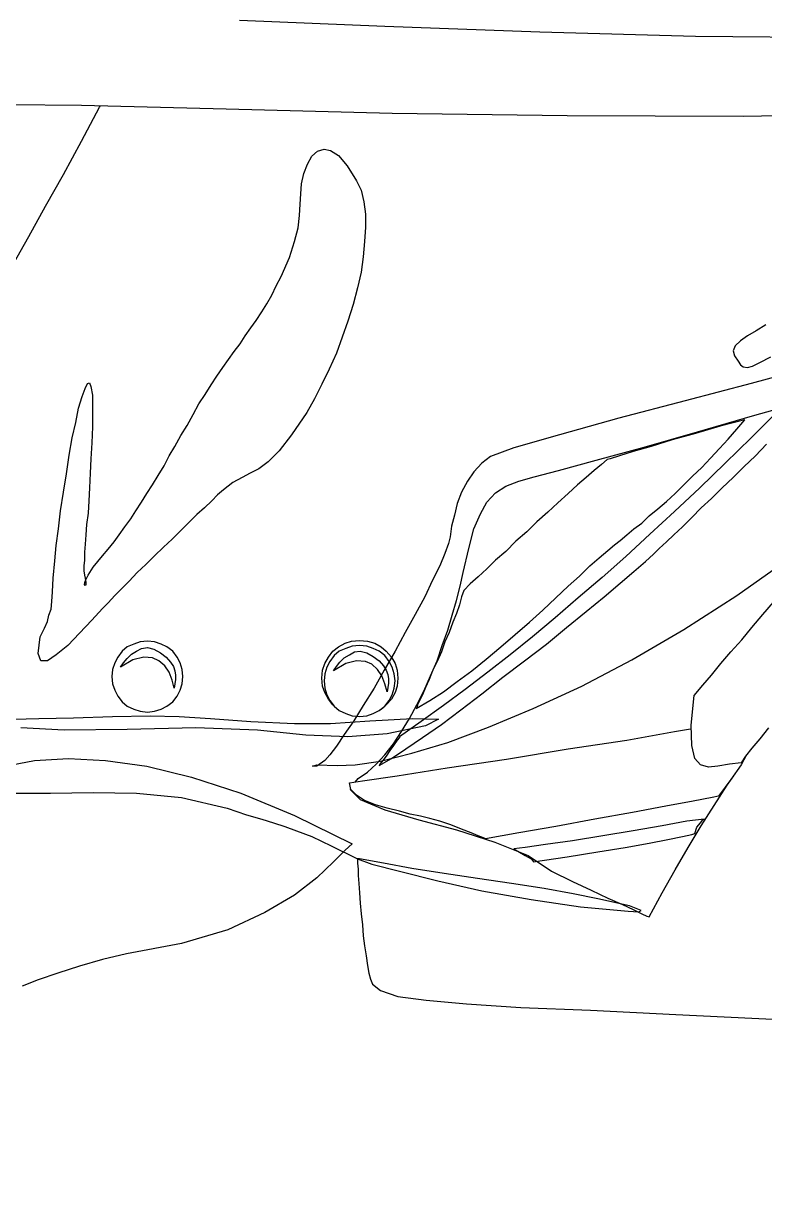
# Model space of a CAD drawing. Header units: inches. Extents: x 6322 to 85903, y -36042 to 7673.
# Drawn here: x 70128.77 to 70140.26, y -2198.83 to -2180.83 of the extents above; entities that cross this region are included whole.
import ezdxf

# ---------------------------------------------------------------- set-up
doc = ezdxf.new("R2010")
doc.units = ezdxf.units.IN
doc.header["$LTSCALE"] = 10
doc.linetypes.add('Amconstr', pattern=[9999, 9999, 0])
for name, color, linetype in [('1_MAN', 7, 'Continuous'), ('CKS_PROPERTY LINE', 5, 'Continuous'), ('MS GATE', 1, 'Continuous')]:
    doc.layers.add(name, color=color, linetype=linetype)

# ---------------------------------------------------------------- blocks, each defined once
blk = doc.blocks.new('Frau1')
at = {"layer": '1_MAN', "linetype": 'Continuous'}
for points in [[(1059.675, 135.281), (1059.675, 136.292), (1059.655, 137.417), (1059.675, 138.562), (1059.789, 139.745), (1060.075, 140.947), (1060.247, 141.462), (1060.361, 141.862), (1060.456, 142.168), (1060.552, 142.473), (1060.667, 142.778), (1060.819, 143.179), (1061.067, 143.694), (1061.411, 144.381), (1061.449, 144.381), (1061.525, 144.381), (1061.678, 144.4), (1061.849, 144.4), (1062.059, 144.419), (1062.307, 144.438), (1062.574, 144.457), (1062.86, 144.477), (1063.147, 144.514), (1063.433, 144.534), (1063.7, 144.572), (1063.967, 144.609), (1064.215, 144.648), (1064.425, 144.686), (1064.578, 144.724), (1064.711, 144.781), (1064.882, 144.992), (1065.036, 145.449), (1065.131, 146.193), (1065.226, 147.261), (1065.322, 148.692), (1065.398, 150.524), (1065.512, 152.775), (1065.646, 155.504)], [(1039.3, 141.271), (1039.452, 145.106), (1039.605, 149.189), (1039.72, 153.29), (1039.757, 157.22), (1039.643, 160.731), (1039.395, 163.631), (1038.918, 165.71)], [(1039.185, 169.603), (1039.433, 169.526), (1039.7, 169.374), (1039.967, 169.106), (1040.235, 168.782), (1040.501, 168.343), (1040.75, 167.828), (1041.245, 165.825), (1041.57, 162.772), (1041.761, 158.919), (1041.837, 154.55), (1041.818, 149.913), (1041.761, 145.296), (1041.646, 140.927), (1041.551, 137.112), (1041.512, 133.259)], [(1047.331, 155.141), (1047.484, 154.893), (1047.617, 154.664), (1047.75, 154.473), (1047.884, 154.34), (1048.018, 154.282), (1048.151, 154.321), (1048.285, 154.416), (1048.38, 154.473), (1048.437, 154.55), (1048.456, 154.664), (1048.418, 154.797), (1048.323, 154.988), (1048.17, 155.275)], [(1048.476, 156.248), (1048.876, 154.76), (1049.334, 153.023), (1049.792, 151.268), (1050.231, 149.704), (1050.574, 148.502), (1050.803, 147.891), (1050.975, 147.662), (1051.203, 147.453), (1051.452, 147.281), (1051.738, 147.128), (1052.043, 147.014), (1052.348, 146.937), (1052.634, 146.861), (1052.92, 146.823), (1053.092, 146.785), (1053.36, 146.689), (1053.684, 146.556), (1054.065, 146.365), (1054.504, 146.155), (1054.962, 145.907), (1055.439, 145.64), (1055.935, 145.373), (1056.431, 145.087), (1056.908, 144.82), (1057.366, 144.534), (1057.767, 144.285), (1058.129, 144.037), (1058.434, 143.828), (1058.663, 143.656), (1058.816, 143.522), (1058.968, 143.313), (1058.968, 143.198), (1058.931, 143.313), (1058.949, 143.847), (1058.931, 144.323), (1058.835, 144.992), (1058.625, 145.812), (1058.339, 146.766), (1057.938, 147.834), (1057.443, 149.017), (1056.851, 150.295), (1056.164, 151.612), (1055.363, 152.985), (1054.466, 154.378), (1053.474, 155.79)], [(1059.388, 144.323), (1059.293, 144.4), (1059.121, 144.648), (1058.911, 144.877), (1058.663, 145.106), (1058.377, 145.335), (1058.053, 145.545), (1057.709, 145.754), (1057.346, 145.945), (1056.985, 146.136), (1056.584, 146.308), (1056.183, 146.48), (1055.782, 146.613), (1055.382, 146.766), (1054.981, 146.88), (1054.599, 146.995), (1054.218, 147.09), (1053.855, 147.166), (1053.226, 147.319), (1052.711, 147.453), (1052.31, 147.624), (1052.005, 147.796), (1051.757, 148.025), (1051.585, 148.292), (1051.452, 148.635), (1051.337, 149.036), (1051.166, 149.685), (1050.898, 150.677), (1050.555, 151.936), (1050.154, 153.347), (1049.715, 154.855), (1049.295, 156.343)], [(1057.958, 155.217), (1058.244, 154.988), (1058.491, 154.779), (1058.702, 154.607), (1058.873, 154.492), (1058.911, 154.187), (1058.968, 153.882), (1058.988, 153.634), (1058.931, 153.424), (1058.759, 153.272), (1058.415, 153.195), (1057.881, 153.176), (1057.099, 153.252), (1056.831, 153.481), (1056.565, 153.71), (1056.259, 153.958), (1055.954, 154.225), (1055.63, 154.511), (1055.306, 154.779), (1054.962, 155.065), (1054.637, 155.351)], [(1049.601, 155.466), (1050.307, 154.76), (1050.975, 154.073), (1051.623, 153.405), (1052.253, 152.737), (1052.845, 152.088), (1053.435, 151.459), (1053.989, 150.829), (1054.523, 150.2), (1055.057, 149.589), (1055.553, 148.998), (1056.03, 148.406), (1056.488, 147.815), (1056.946, 147.224), (1057.366, 146.651), (1057.786, 146.06), (1058.187, 145.487), (1058.205, 145.487), (1058.282, 145.43), (1058.415, 145.335), (1058.548, 145.239), (1058.702, 145.144), (1058.816, 145.049), (1058.911, 144.972), (1058.949, 144.953), (1058.759, 145.278), (1058.51, 145.659), (1058.205, 146.098), (1057.862, 146.594), (1057.48, 147.109), (1057.06, 147.662), (1056.622, 148.216), (1056.183, 148.788), (1055.744, 149.361), (1055.306, 149.894), (1054.886, 150.41), (1054.504, 150.886), (1054.142, 151.306), (1053.836, 151.669), (1053.569, 151.974), (1053.378, 152.184), (1053.226, 152.337), (1053.054, 152.528), (1052.863, 152.718), (1052.654, 152.947), (1052.405, 153.195), (1052.158, 153.443), (1051.91, 153.71), (1051.623, 153.996), (1051.356, 154.282), (1051.07, 154.568), (1050.784, 154.874), (1050.479, 155.16)], [(1049.83, 154.588), (1050.002, 153.939), (1050.193, 153.29), (1050.364, 152.68), (1050.536, 152.127), (1050.669, 151.65), (1050.784, 151.287), (1050.86, 151.039), (1050.879, 150.963), (1051.013, 150.81), (1051.166, 150.62), (1051.356, 150.41), (1051.547, 150.181), (1051.776, 149.933), (1052.024, 149.665), (1052.272, 149.398), (1052.52, 149.112), (1052.787, 148.845), (1053.035, 148.559), (1053.303, 148.292), (1053.531, 148.025), (1053.76, 147.796), (1053.97, 147.567), (1054.161, 147.357), (1054.333, 147.186), (1054.504, 147.128), (1054.714, 147.071), (1054.943, 146.995), (1055.172, 146.899), (1055.439, 146.804), (1055.687, 146.689), (1055.954, 146.594), (1056.202, 146.48), (1056.45, 146.365), (1056.679, 146.27), (1056.889, 146.174), (1057.08, 146.098), (1057.232, 146.022), (1057.346, 145.965), (1057.423, 145.945), (1057.443, 145.926), (1057.232, 146.289), (1057.003, 146.651), (1056.736, 147.014), (1056.45, 147.395), (1056.145, 147.777), (1055.821, 148.159), (1055.496, 148.54), (1055.172, 148.921), (1054.848, 149.265), (1054.523, 149.608), (1054.218, 149.933), (1053.951, 150.238), (1053.684, 150.505), (1053.474, 150.753), (1053.283, 150.982), (1053.131, 151.154), (1053.016, 151.306), (1052.863, 151.478), (1052.711, 151.669), (1052.558, 151.879), (1052.367, 152.07), (1052.176, 152.299), (1051.986, 152.528), (1051.776, 152.757), (1051.547, 152.985), (1051.318, 153.214), (1051.089, 153.462), (1050.841, 153.691), (1050.593, 153.92), (1050.345, 154.149), (1050.078, 154.378), (1049.83, 154.588)], [(1058.682, 154.626), (1058.931, 154.492), (1059.312, 154.225), (1059.751, 153.901), (1059.789, 153.729), (1059.884, 153.233), (1060.018, 152.508), (1060.19, 151.63), (1060.361, 150.639), (1060.552, 149.608), (1060.724, 148.635), (1060.876, 147.758), (1060.857, 147.701), (1060.8, 147.567), (1060.724, 147.376), (1060.628, 147.128), (1060.514, 146.842), (1060.418, 146.556), (1060.342, 146.289), (1060.285, 146.041), (1060.227, 145.773), (1060.151, 145.487), (1060.075, 145.163), (1059.98, 144.858), (1059.865, 144.572), (1059.732, 144.362), (1059.579, 144.209), (1059.407, 144.171), (1059.35, 144.514), (1059.217, 145.43), (1059.006, 146.746), (1058.777, 148.311), (1058.51, 149.933), (1058.282, 151.478), (1058.053, 152.737), (1057.976, 153.157), (1057.976, 153.176)], [(1059.56, 144.209), (1059.579, 144.19), (1059.846, 144.457), (1060.113, 145.106), (1060.38, 146.002), (1060.647, 146.995), (1060.971, 148.005), (1061.315, 148.883), (1061.735, 149.494), (1062.002, 150.047), (1062.231, 150.543), (1062.441, 150.982), (1062.613, 151.364), (1062.746, 151.65), (1062.86, 151.879), (1062.918, 152.013), (1062.937, 152.07), (1062.307, 152.413), (1061.697, 152.757), (1061.105, 153.1), (1060.533, 153.443), (1059.998, 153.787), (1059.464, 154.13), (1059.217, 154.302), (1059.217, 154.282)], [(1060.361, 153.519), (1060.418, 153.061), (1060.533, 152.413), (1060.667, 151.65), (1060.8, 150.849), (1060.934, 150.047), (1061.029, 149.341), (1061.105, 148.807), (1061.143, 148.502), (1061.315, 148.807), (1061.411, 148.96), (1061.468, 149.017), (1061.486, 149.017), (1061.354, 149.913), (1061.22, 150.715), (1061.105, 151.44), (1060.991, 152.07), (1060.896, 152.565), (1060.819, 152.947), (1060.762, 153.195), (1060.742, 153.272), (1060.571, 153.329), (1060.456, 153.424), (1060.38, 153.481), (1060.361, 153.519)], [(1061.411, 144.438), (1061.411, 144.381), (1061.544, 144.763), (1061.735, 145.487), (1061.983, 146.499), (1062.25, 147.662), (1062.479, 148.96), (1062.67, 150.257), (1062.784, 151.516), (1062.803, 151.802), (1062.765, 151.859), (1062.65, 151.555), (1062.46, 150.715), (1062.326, 150.066), (1062.193, 149.303), (1062.059, 148.445), (1061.926, 147.548), (1061.792, 146.67), (1061.658, 145.812), (1061.525, 145.067), (1061.411, 144.438)], [(1057.9, 146.174), (1058.11, 145.163), (1058.187, 144.133), (1058.148, 143.026), (1058.015, 141.748), (1057.958, 140.126), (1057.995, 138.314), (1058.015, 136.654), (1057.958, 135.51)], [(1057.729, 135.319), (1057.709, 135.986), (1057.69, 136.902), (1057.652, 137.932), (1057.633, 138.924), (1057.652, 139.688), (1057.709, 140.508), (1057.786, 141.576), (1057.843, 142.721), (1057.843, 143.675), (1057.767, 144.706), (1057.709, 145.831), (1057.729, 146.517), (1057.9, 146.174)], [(1057.366, 143.751), (1057.346, 143.732), (1057.194, 143.618), (1057.023, 143.522), (1056.851, 143.465), (1056.641, 143.446), (1056.431, 143.465), (1056.259, 143.522), (1056.087, 143.618), (1055.935, 143.732), (1055.821, 143.885), (1055.725, 144.057), (1055.668, 144.228), (1055.649, 144.438), (1055.668, 144.648), (1055.725, 144.838), (1055.821, 145.01), (1055.935, 145.144), (1056.087, 145.278), (1056.259, 145.373), (1056.431, 145.43), (1056.641, 145.449), (1056.851, 145.43), (1057.023, 145.373), (1057.194, 145.278), (1057.346, 145.144), (1057.366, 145.125), (1057.366, 145.125)], [(1056.717, 143.503), (1056.908, 143.522), (1057.08, 143.579), (1057.232, 143.656), (1057.385, 143.77), (1057.5, 143.904), (1057.575, 144.076), (1057.633, 144.248), (1057.652, 144.438), (1057.633, 144.629), (1057.575, 144.801), (1057.5, 144.953), (1057.385, 145.106), (1057.232, 145.221), (1057.08, 145.296), (1056.908, 145.354), (1056.717, 145.373), (1056.527, 145.354), (1056.355, 145.296), (1056.202, 145.221), (1056.05, 145.106), (1055.935, 144.953), (1055.859, 144.801), (1055.801, 144.629), (1055.782, 144.438), (1055.801, 144.248), (1055.859, 144.076), (1055.935, 143.904), (1056.05, 143.77), (1056.202, 143.656), (1056.355, 143.579), (1056.527, 143.522), (1056.717, 143.503)], [(1056.45, 143.751), (1056.336, 143.828), (1056.221, 143.923), (1056.107, 144.037), (1056.03, 144.171), (1055.954, 144.305), (1055.935, 144.457), (1055.973, 144.629), (1056.069, 144.801), (1056.183, 144.953), (1056.316, 145.067), (1056.431, 145.144), (1056.545, 145.182), (1056.66, 145.201), (1056.774, 145.201), (1056.889, 145.182), (1057.003, 145.163), (1056.794, 145.106), (1056.584, 145.029), (1056.412, 144.915), (1056.279, 144.763), (1056.202, 144.591), (1056.183, 144.362), (1056.259, 144.076), (1056.45, 143.751)], [(1057.48, 144.972), (1057.461, 145.01), (1057.423, 145.049), (1057.423, 145.049)], [(1055.553, 136.025), (1055.324, 136.139), (1055.153, 136.215), (1054.981, 136.254), (1054.828, 136.311), (1054.619, 136.33), (1054.371, 136.349), (1054.008, 136.368), (1053.55, 136.406), (1053.149, 136.444), (1052.711, 136.501), (1052.234, 136.558), (1051.738, 136.635), (1051.261, 136.712), (1050.765, 136.787), (1050.307, 136.864), (1049.907, 136.959), (1049.524, 137.036), (1049.22, 137.131), (1049.009, 137.207), (1048.876, 137.265), (1048.857, 137.322), (1048.952, 137.36), (1049.181, 137.398), (1049.563, 137.398), (1050.021, 137.398), (1050.44, 137.379), (1050.86, 137.36), (1051.242, 137.341), (1051.623, 137.322), (1051.967, 137.303), (1052.291, 137.284), (1052.596, 137.245), (1052.863, 137.227), (1053.111, 137.207), (1053.321, 137.188), (1053.531, 137.188), (1053.684, 137.17), (1053.818, 137.17), (1053.932, 137.188), (1054.008, 137.207), (1054.122, 137.227), (1054.179, 137.227), (1054.199, 137.207), (1054.179, 137.188), (1054.084, 137.207), (1053.932, 137.284), (1053.722, 137.417), (1053.417, 137.665), (1053.245, 137.818), (1053.054, 137.971), (1052.863, 138.104), (1052.654, 138.257), (1052.444, 138.409), (1052.234, 138.543), (1052.005, 138.695), (1051.776, 138.829), (1051.547, 138.982), (1051.299, 139.134), (1051.051, 139.287), (1050.784, 139.421), (1050.536, 139.573), (1050.25, 139.725), (1049.982, 139.897), (1049.696, 140.05), (1049.41, 140.203), (1049.163, 140.374), (1048.914, 140.527), (1048.685, 140.68), (1048.456, 140.832), (1048.247, 140.985), (1048.036, 141.138), (1047.827, 141.29), (1047.617, 141.424), (1047.407, 141.576), (1047.216, 141.71), (1046.987, 141.862), (1046.777, 141.996), (1046.548, 142.13), (1046.301, 142.244), (1046.053, 142.377), (1045.557, 142.588), (1045.137, 142.721), (1044.775, 142.817), (1044.45, 142.855), (1044.146, 142.874), (1043.878, 142.893), (1043.611, 142.912), (1043.344, 142.969), (1043.096, 143.064), (1042.886, 143.179), (1042.753, 143.332), (1042.696, 143.503), (1042.733, 143.675), (1042.867, 143.885), (1043.134, 144.114), (1043.535, 144.362), (1043.783, 144.477), (1044.089, 144.552), (1044.413, 144.591), (1044.756, 144.591), (1045.137, 144.572), (1045.538, 144.534), (1045.939, 144.477), (1046.357, 144.381), (1046.797, 144.266), (1047.235, 144.133), (1047.655, 143.98), (1048.075, 143.828), (1048.494, 143.637), (1048.895, 143.446), (1049.277, 143.255), (1049.639, 143.046), (1050.231, 142.645), (1050.651, 142.32), (1050.937, 142.034), (1051.127, 141.786), (1051.242, 141.557), (1051.356, 141.347), (1051.49, 141.099), (1051.681, 140.852), (1051.814, 140.698), (1051.967, 140.546), (1052.158, 140.355), (1052.329, 140.146), (1052.539, 139.936), (1052.749, 139.725), (1052.978, 139.497), (1053.188, 139.268), (1053.417, 139.039), (1053.646, 138.81), (1053.855, 138.581), (1054.084, 138.371), (1054.275, 138.18), (1054.466, 137.99), (1054.657, 137.818), (1054.809, 137.665), (1055.115, 137.379), (1055.458, 137.055), (1055.782, 136.75), (1056.03, 136.444), (1056.183, 136.215), (1056.183, 136.043), (1055.992, 135.968), (1055.553, 136.025)], [(1061.01, 144.248), (1061.182, 144.057), (1061.486, 143.751), (1061.906, 143.313), (1062.364, 142.721), (1062.822, 141.939), (1063.28, 140.966), (1063.643, 139.745), (1063.91, 138.295), (1064.062, 137.665), (1064.234, 137.055), (1064.425, 136.483), (1064.596, 135.968), (1064.768, 135.548)], [(1058.968, 135.09), (1058.816, 135.872), (1058.759, 136.769), (1058.816, 137.742), (1058.968, 138.829), (1059.254, 140.012), (1059.675, 141.31), (1060.266, 142.721), (1061.01, 144.248)], [(1056.602, 137.914), (1056.794, 137.932), (1056.965, 137.99), (1057.118, 138.066), (1057.271, 138.18), (1057.385, 138.314), (1057.461, 138.486), (1057.518, 138.658), (1057.538, 138.848), (1057.518, 139.039), (1057.461, 139.21), (1057.385, 139.363), (1057.271, 139.516), (1057.118, 139.63), (1056.965, 139.707), (1056.794, 139.764), (1056.602, 139.783), (1056.412, 139.764), (1056.24, 139.707), (1056.087, 139.63), (1055.935, 139.516), (1055.821, 139.363), (1055.744, 139.21), (1055.687, 139.039), (1055.668, 138.848), (1055.687, 138.658), (1055.744, 138.486), (1055.821, 138.314), (1055.935, 138.18), (1056.087, 138.066), (1056.24, 137.99), (1056.412, 137.932), (1056.602, 137.914)], [(1056.355, 138.142), (1056.24, 138.219), (1056.126, 138.314), (1056.011, 138.429), (1055.935, 138.562), (1055.859, 138.695), (1055.84, 138.848), (1055.878, 139.02), (1055.973, 139.192), (1056.087, 139.344), (1056.221, 139.459), (1056.336, 139.535), (1056.45, 139.573), (1056.565, 139.592), (1056.679, 139.592), (1056.794, 139.573), (1056.908, 139.554), (1056.698, 139.497), (1056.488, 139.421), (1056.316, 139.306), (1056.183, 139.153), (1056.107, 138.982), (1056.087, 138.753), (1056.164, 138.466), (1056.355, 138.142)], [(1045.748, 135.299), (1045.004, 135.719), (1044.203, 136.158), (1043.363, 136.635), (1042.486, 137.112), (1041.589, 137.589), (1041.563, 137.604)]]:
    blk.add_lwpolyline(points, dxfattribs=at)
blk = doc.blocks.new('A$C065A3FC7')
at = {"layer": '1_MAN', "xscale": 0.137795275592464, "yscale": 0.137795275592464, "zscale": 0.137795275592464}
blk.add_blockref('Frau1', (110.7555, 383.8347), dxfattribs=at)
blk = doc.blocks.new('admin enlclave road')
at = {"layer": 'CKS_PROPERTY LINE', "color": 0, "lineweight": -3, "xscale": 0.10000000000013, "yscale": 0.10000000000013, "zscale": 0.10000000000013, "rotation": 277.8258493161042}
blk.add_blockref('A$C065A3FC7', (44802.21375, -5330.20586), dxfattribs=at)

msp = doc.modelspace()

# ---------------------------------------------------------------- block references
at = {"layer": 'MS GATE', "linetype": 'Amconstr', "lineweight": 25, "xscale": 42.66674600251998, "yscale": 42.66674600251998, "zscale": 42.66674600251998, "rotation": 352.174150691152}
msp.add_blockref('admin enlclave road', (-1794383.54152, 484490.75316), dxfattribs=at)

# ---------------------------------------------------------------- next in the draw order: linework, layer by layer
at = {"linetype": 'Amconstr', "lineweight": 25}
msp.add_circle((60708.4733, -17819.81171), 18222, dxfattribs=at)

doc.saveas('drawing.dxf')
